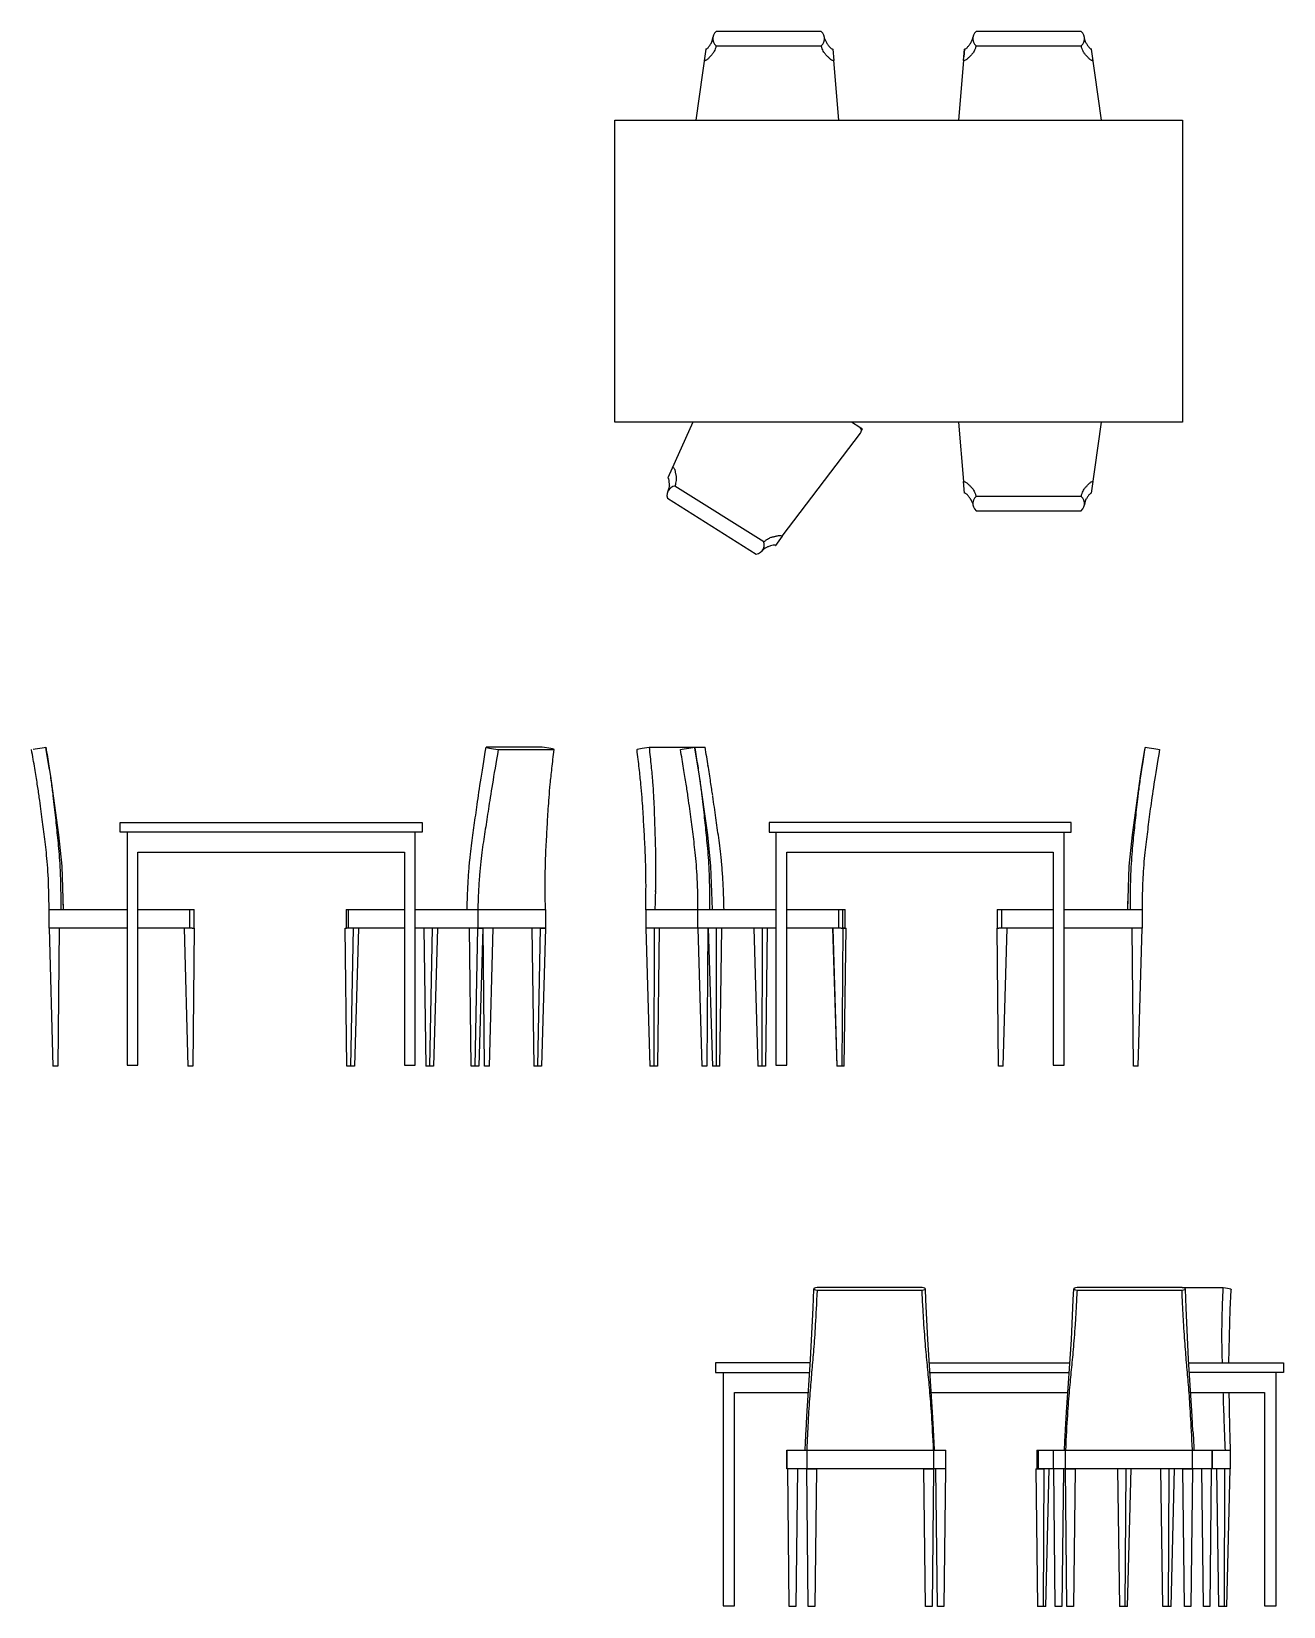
# Model space of a CAD drawing. Header units: millimetres. Extents: x 10 to 42.5, y 10 to 16.5.
# Drawn here: x 10 to 14.14, y 10.19 to 15.4 of the extents above; entities that cross this region are included whole.
import ezdxf

# ---------------------------------------------------------------- set-up
doc = ezdxf.new("R2010")
doc.units = ezdxf.units.MM
doc.layers.add('ARREDI_interni - furniture', color=252, linetype='Continuous')

msp = doc.modelspace()

# ---------------------------------------------------------------- linework, layer by layer
at = {"layer": 'ARREDI_interni - furniture'}
for p, q in [((12.6139, 15.4021), (12.2664, 15.4021)), ((13.1147, 15.3766), (13.1165, 15.3846)), ((13.4744, 15.4021), (13.1269, 15.4021)), ((12.2322, 15.3439), (12.1991, 15.1087)), ((12.2322, 15.3439), (12.2322, 15.3439)), ((12.2556, 15.3746), (12.2575, 15.3672)), ((12.2575, 15.3672), (12.2612, 15.3605)), ((12.2612, 15.3605), (12.2664, 15.3548)), ((12.2664, 15.3548), (12.6139, 15.3548)), ((12.6139, 15.3548), (12.6192, 15.3605)), ((12.6228, 15.3672), (12.6247, 15.3746)), ((12.6262, 15.3766), (12.6247, 15.3823)), ((12.6247, 15.3746), (12.6247, 15.3823)), ((12.6523, 15.3439), (12.6522, 15.3439)), ((12.6523, 15.3439), (12.6557, 15.3059)), ((13.0852, 15.3059), (13.0886, 15.3439)), ((13.0886, 15.3439), (13.0863, 15.3179)), ((13.0887, 15.3439), (13.0886, 15.3439)), ((13.1161, 15.3746), (13.118, 15.3672)), ((13.118, 15.3672), (13.1217, 15.3605)), ((13.1217, 15.3605), (13.1269, 15.3548)), ((13.1269, 15.3548), (13.4744, 15.3548)), ((13.4744, 15.3548), (13.4797, 15.3605)), ((13.4833, 15.3672), (13.4852, 15.3746)), ((13.5087, 15.3439), (13.5086, 15.3439)), ((13.5417, 15.1087), (13.5087, 15.3439)), ((12.6728, 15.1087), (12.6557, 15.3059)), ((13.0853, 15.3059), (13.068, 15.1087)), ((11.9305, 15.1087), (13.8104, 15.1087)), ((11.9305, 14.1089), (11.9305, 15.1087)), ((13.8104, 15.1087), (13.8104, 14.1089)), ((13.8104, 14.1089), (11.9305, 14.1089)), ((12.1896, 14.1089), (12.1067, 13.9247)), ((12.7423, 14.0915), (12.7148, 14.1089)), ((12.7508, 14.0862), (12.7423, 14.0915)), ((12.747, 14.0802), (12.7508, 14.0862)), ((13.068, 14.1089), (13.0852, 13.9117)), ((13.5087, 13.8737), (13.5417, 14.1089)), ((12.4852, 13.7311), (12.7443, 14.0723)), ((12.1067, 13.9247), (12.1068, 13.9246)), ((12.1225, 13.8952), (12.1158, 13.8914)), ((12.4239, 13.7119), (12.1299, 13.8972)), ((13.0886, 13.8737), (13.0852, 13.9117)), ((13.0886, 13.8737), (13.0887, 13.8737)), ((13.5086, 13.8737), (13.5087, 13.8737)), ((12.1047, 13.8572), (12.3988, 13.672)), ((13.1147, 13.841), (13.1161, 13.8354)), ((13.118, 13.8504), (13.1161, 13.843)), ((13.1161, 13.843), (13.1161, 13.8354)), ((13.1269, 13.8628), (13.1217, 13.8571)), ((13.4744, 13.8628), (13.1269, 13.8628)), ((13.4797, 13.8571), (13.4744, 13.8628)), ((13.4833, 13.8504), (13.4797, 13.8571)), ((13.4852, 13.843), (13.4833, 13.8504)), ((13.1269, 13.8156), (13.4744, 13.8156)), ((12.4853, 13.7311), (12.4622, 13.7007)), ((12.4184, 13.683), (12.4225, 13.6894)), ((12.4227, 13.687), (12.4184, 13.683)), ((12.4225, 13.6894), (12.4249, 13.6967)), ((12.4253, 13.7044), (12.4239, 13.7119)), ((12.4249, 13.6967), (12.4253, 13.7044)), ((12.4621, 13.7008), (12.4622, 13.7007)), ((10.0274, 13.0295), (10.0348, 13.0308)), ((10.0348, 13.0308), (10.0416, 13.032)), ((10.0416, 13.032), (10.0472, 13.033)), ((11.6901, 13.033), (11.5049, 13.033)), ((11.5049, 13.033), (11.5069, 13.032)), ((11.5159, 13.0295), (11.5224, 13.0281)), ((11.5224, 13.0281), (11.5296, 13.0268)), ((11.5296, 13.0268), (11.5373, 13.0256)), ((11.5373, 13.0256), (11.5449, 13.0246)), ((11.5449, 13.0246), (11.7301, 13.0246)), ((12.0153, 13.0281), (12.0217, 13.0295)), ((12.0217, 13.0295), (12.029, 13.0308)), ((12.029, 13.0308), (12.0367, 13.032)), ((12.0367, 13.032), (12.0442, 13.033)), ((12.0442, 13.033), (12.2294, 13.033)), ((12.1753, 13.0295), (12.1827, 13.0308)), ((12.1827, 13.0308), (12.1894, 13.032)), ((12.1894, 13.032), (12.1951, 13.033)), ((13.6871, 13.033), (13.6928, 13.032)), ((13.7146, 13.0281), (13.722, 13.0268)), ((13.722, 13.0268), (13.7287, 13.0256)), ((10.0636, 12.9368), (10.0625, 12.943)), ((13.6708, 12.9368), (13.6718, 12.943)), ((10.1012, 12.6357), (10.1011, 12.6383)), ((13.6331, 12.6357), (13.6332, 12.6383)), ((10.1059, 12.4949), (10.1049, 12.523)), ((13.6285, 12.4949), (13.6294, 12.523)), ((10.0582, 12.4949), (10.3163, 12.4949)), ((10.0582, 12.433), (10.0582, 12.4935)), ((10.3524, 12.4949), (10.5228, 12.4949)), ((10.5228, 12.4949), (10.5261, 12.4949)), ((10.5228, 12.4949), (10.5228, 12.433)), ((10.5261, 12.4949), (10.5293, 12.4949)), ((10.5293, 12.4949), (10.5322, 12.4949)), ((10.5322, 12.4949), (10.5347, 12.4949)), ((10.5347, 12.4949), (10.5365, 12.4949)), ((10.5365, 12.4949), (10.5377, 12.4949)), ((10.5377, 12.4949), (10.5381, 12.4949)), ((10.5381, 12.433), (10.5381, 12.4949)), ((11.0415, 12.4949), (11.0415, 12.433)), ((11.0415, 12.4949), (11.0417, 12.4949)), ((11.0417, 12.4949), (11.0426, 12.4949)), ((11.0426, 12.4949), (11.0443, 12.4949)), ((11.0443, 12.4949), (11.0466, 12.4949)), ((11.0466, 12.4949), (11.0494, 12.4949)), ((11.0494, 12.4949), (11.2341, 12.4949)), ((11.0494, 12.433), (11.0494, 12.4949)), ((11.2702, 12.4949), (11.4548, 12.4949)), ((11.4548, 12.4949), (11.4775, 12.4949)), ((11.4775, 12.4949), (11.4774, 12.433)), ((11.4775, 12.4949), (11.7013, 12.4949)), ((11.7013, 12.4949), (11.7013, 12.433)), ((12.033, 12.4949), (12.0634, 12.4949)), ((12.033, 12.4949), (12.033, 12.433)), ((12.0634, 12.4949), (12.206, 12.4949)), ((12.206, 12.433), (12.206, 12.495)), ((12.206, 12.4949), (12.212, 12.4949)), ((12.212, 12.4949), (12.2321, 12.4949)), ((12.2321, 12.4949), (12.4641, 12.4949)), ((12.5003, 12.4949), (12.6707, 12.4949)), ((12.6707, 12.4949), (12.674, 12.4949)), ((12.6707, 12.4949), (12.6707, 12.433)), ((12.674, 12.4949), (12.6771, 12.4949)), ((12.6771, 12.4949), (12.6801, 12.4949)), ((12.6801, 12.4949), (12.6825, 12.4949)), ((12.6825, 12.4949), (12.6844, 12.4949)), ((12.6844, 12.4949), (12.6856, 12.4949)), ((12.6856, 12.4949), (12.686, 12.4949)), ((12.686, 12.433), (12.686, 12.4949)), ((12.686, 12.4949), (12.6908, 12.4949)), ((12.6908, 12.4949), (12.6922, 12.4949)), ((12.6922, 12.4949), (12.6929, 12.4949)), ((12.6929, 12.433), (12.6929, 12.4949)), ((13.1962, 12.4949), (13.1962, 12.433)), ((13.1962, 12.4949), (13.1966, 12.4949)), ((13.1966, 12.4949), (13.1978, 12.4949)), ((13.1978, 12.4949), (13.1997, 12.4949)), ((13.1997, 12.4949), (13.2021, 12.4949)), ((13.2021, 12.4949), (13.2051, 12.4949)), ((13.2051, 12.4949), (13.2082, 12.4949)), ((13.2082, 12.4949), (13.2115, 12.4949)), ((13.2115, 12.4949), (13.3819, 12.4949)), ((13.2115, 12.433), (13.2115, 12.4949)), ((13.4181, 12.4949), (13.6516, 12.4949)), ((13.6516, 12.4949), (13.6762, 12.4949)), ((13.6762, 12.495), (13.6762, 12.433)), ((10.3163, 12.433), (10.0582, 12.433)), ((10.0582, 12.433), (10.071, 11.9769)), ((10.0912, 12.433), (10.0871, 11.9769)), ((10.5051, 12.433), (10.3524, 12.433)), ((10.5228, 12.433), (10.5051, 12.433)), ((10.5051, 12.433), (10.5179, 11.9769)), ((10.5261, 12.433), (10.5228, 12.433)), ((10.5293, 12.433), (10.5261, 12.433)), ((10.5322, 12.433), (10.5293, 12.433)), ((10.5322, 12.433), (10.5381, 12.433)), ((10.5381, 12.433), (10.5341, 11.9769)), ((11.0378, 12.433), (11.0426, 12.433)), ((11.0438, 11.9769), (11.0378, 12.433)), ((11.0443, 12.433), (11.0426, 12.433)), ((11.0466, 12.433), (11.0443, 12.433)), ((11.0494, 12.433), (11.0466, 12.433)), ((11.0658, 12.433), (11.0494, 12.433)), ((11.0574, 11.9769), (11.0658, 12.433)), ((11.2341, 12.433), (11.0658, 12.433)), ((11.0828, 12.433), (11.069, 11.9769)), ((11.4774, 12.433), (11.2702, 12.433)), ((11.2989, 12.433), (11.3052, 11.9769)), ((11.3189, 11.9769), (11.3268, 12.433)), ((11.3438, 12.433), (11.3304, 11.9769)), ((11.4554, 11.9769), (11.4495, 12.433)), ((11.4691, 11.9769), (11.4774, 12.433)), ((11.7013, 12.433), (11.4774, 12.433)), ((11.4774, 12.433), (11.4944, 12.433)), ((11.4944, 12.433), (11.4806, 11.9769)), ((11.4994, 11.9769), (11.4953, 12.433)), ((11.5155, 11.9769), (11.5283, 12.433)), ((11.6563, 12.433), (11.6627, 11.9769)), ((11.6764, 11.9769), (11.6843, 12.433)), ((11.6843, 12.433), (11.7013, 12.433)), ((11.7013, 12.433), (11.6879, 11.9769)), ((12.206, 12.433), (12.033, 12.433)), ((12.033, 12.433), (12.0465, 11.9769)), ((12.061, 12.433), (12.0601, 11.9769)), ((12.078, 12.433), (12.0716, 11.9769)), ((12.4641, 12.433), (12.206, 12.433)), ((12.206, 12.433), (12.2189, 11.9769)), ((12.239, 12.433), (12.235, 11.9769)), ((12.2399, 12.433), (12.2538, 11.9769)), ((12.2674, 11.9769), (12.2679, 12.433)), ((12.2789, 11.9769), (12.2849, 12.433)), ((12.3905, 12.433), (12.4039, 11.9769)), ((12.4185, 12.433), (12.4176, 11.9769)), ((12.4355, 12.433), (12.4291, 11.9769)), ((12.6529, 12.433), (12.5003, 12.433)), ((12.6516, 12.433), (12.6654, 11.9769)), ((12.6707, 12.433), (12.6529, 12.433)), ((12.6529, 12.433), (12.6658, 11.9769)), ((12.674, 12.433), (12.6707, 12.433)), ((12.6771, 12.433), (12.674, 12.433)), ((12.6801, 12.433), (12.6771, 12.433)), ((12.6801, 12.433), (12.686, 12.433)), ((12.686, 12.433), (12.6819, 11.9769)), ((12.6908, 12.433), (12.686, 12.433)), ((12.686, 12.433), (12.6908, 12.433)), ((12.6905, 11.9769), (12.6965, 12.433)), ((12.6908, 12.433), (12.6965, 12.433)), ((13.1962, 12.433), (13.2021, 12.433)), ((13.2003, 11.9769), (13.1962, 12.433)), ((13.2051, 12.433), (13.2021, 12.433)), ((13.2082, 12.433), (13.2051, 12.433)), ((13.2115, 12.433), (13.2082, 12.433)), ((13.2293, 12.433), (13.2115, 12.433)), ((13.2164, 11.9769), (13.2293, 12.433)), ((13.3819, 12.433), (13.2293, 12.433)), ((13.6762, 12.433), (13.4181, 12.433)), ((13.6472, 11.9769), (13.6432, 12.433)), ((13.6633, 11.9769), (13.6762, 12.433)), ((10.0871, 11.9769), (10.071, 11.9769)), ((10.5341, 11.9769), (10.5179, 11.9769)), ((11.0574, 11.9769), (11.0438, 11.9769)), ((11.069, 11.9769), (11.0574, 11.9769)), ((11.3189, 11.9769), (11.3052, 11.9769)), ((11.3304, 11.9769), (11.3189, 11.9769)), ((11.4691, 11.9769), (11.4554, 11.9769)), ((11.4806, 11.9769), (11.4691, 11.9769)), ((11.5155, 11.9769), (11.4994, 11.9769)), ((11.6764, 11.9769), (11.6627, 11.9769)), ((11.6879, 11.9769), (11.6764, 11.9769)), ((12.0601, 11.9769), (12.0465, 11.9769)), ((12.0716, 11.9769), (12.0601, 11.9769)), ((12.235, 11.9769), (12.2189, 11.9769)), ((12.2674, 11.9769), (12.2538, 11.9769)), ((12.2789, 11.9769), (12.2674, 11.9769)), ((12.4176, 11.9769), (12.4039, 11.9769)), ((12.4291, 11.9769), (12.4176, 11.9769)), ((12.6658, 11.9769), (12.6654, 11.9769)), ((12.6819, 11.9769), (12.6658, 11.9769)), ((12.6905, 11.9769), (12.6819, 11.9769)), ((13.2164, 11.9769), (13.2003, 11.9769)), ((13.6633, 11.9769), (13.6472, 11.9769)), ((12.5895, 11.2387), (12.5913, 11.2374)), ((12.5913, 11.2374), (12.595, 11.2362)), ((12.9478, 11.2436), (12.6002, 11.2436)), ((12.6002, 11.2352), (12.9478, 11.2352)), ((13.45, 11.2387), (13.4519, 11.2374)), ((13.8083, 11.2436), (13.4608, 11.2436)), ((13.4608, 11.2352), (13.8083, 11.2352)), ((13.8083, 11.2436), (13.9448, 11.2436)), ((13.9522, 11.2426), (13.9589, 11.2414)), ((12.9718, 10.9937), (13.4367, 10.9937)), ((12.9741, 10.9623), (13.4344, 10.9623)), ((13.831, 10.9937), (14.1442, 10.9937)), ((14.1442, 10.9623), (13.833, 10.9623)), ((14.1196, 10.19), (14.1196, 10.9623)), ((14.1442, 10.9937), (14.1442, 10.9623)), ((12.9787, 10.8959), (13.4298, 10.8959)), ((13.8373, 10.8959), (14.0816, 10.8959)), ((14.0816, 10.8959), (14.0816, 10.19)), ((12.5006, 10.7055), (12.5006, 10.6436)), ((12.5006, 10.7055), (12.5007, 10.7055)), ((12.5007, 10.7055), (12.566, 10.7055)), ((12.5007, 10.6436), (12.5007, 10.7055)), ((12.566, 10.7041), (12.5606, 10.7041)), ((12.9861, 10.7041), (12.566, 10.7041)), ((12.566, 10.7041), (12.566, 10.6436)), ((12.5661, 10.7055), (12.986, 10.7055)), ((12.986, 10.7055), (12.9861, 10.7055)), ((12.9861, 10.7055), (12.9894, 10.7055)), ((12.9861, 10.7055), (12.9861, 10.7041)), ((12.9895, 10.7041), (12.9861, 10.7041)), ((12.9861, 10.7041), (12.9861, 10.6436)), ((12.9884, 10.7055), (12.9884, 10.7055)), ((12.9894, 10.7055), (13.0267, 10.7055)), ((13.0267, 10.7055), (13.0268, 10.7055)), ((13.0268, 10.6436), (13.0268, 10.7055)), ((13.3275, 10.7055), (13.3275, 10.6436)), ((13.3276, 10.7055), (13.3284, 10.7055)), ((13.3284, 10.7055), (13.3324, 10.7055)), ((13.3324, 10.7055), (13.3818, 10.7055)), ((13.3324, 10.7055), (13.3324, 10.6436)), ((13.3817, 10.7055), (13.3817, 10.6436)), ((13.3817, 10.7055), (13.3818, 10.7055)), ((13.3818, 10.7055), (13.4191, 10.7055)), ((13.4224, 10.7041), (13.419, 10.7041)), ((13.4196, 10.7055), (13.4203, 10.7055)), ((13.4203, 10.7055), (13.4224, 10.7055)), ((13.4224, 10.7055), (13.4225, 10.7055)), ((13.4224, 10.7041), (13.4224, 10.7055)), ((13.8425, 10.7041), (13.4224, 10.7041)), ((13.4224, 10.6436), (13.4224, 10.7041)), ((13.4225, 10.7055), (13.8425, 10.7055)), ((13.8425, 10.7055), (13.8425, 10.7055)), ((13.8425, 10.7055), (13.9078, 10.7055)), ((13.8425, 10.7041), (13.8425, 10.7055)), ((13.8479, 10.7041), (13.8425, 10.7041)), ((13.8425, 10.6436), (13.8425, 10.7041)), ((13.9078, 10.7055), (13.9079, 10.7055)), ((13.9078, 10.7055), (13.9078, 10.6436)), ((13.9079, 10.7055), (13.9577, 10.7055)), ((13.908, 10.6436), (13.908, 10.7055)), ((13.9679, 10.7041), (13.952, 10.7041)), ((13.9579, 10.7055), (13.9678, 10.7055)), ((13.9679, 10.7055), (13.9679, 10.7055)), ((13.9679, 10.7055), (13.9679, 10.6436)), ((12.5007, 10.6436), (12.5006, 10.6436)), ((12.5032, 10.6436), (12.5007, 10.6436)), ((12.566, 10.6436), (12.5032, 10.6436)), ((12.5079, 10.1875), (12.5032, 10.6436)), ((12.5351, 10.6436), (12.5296, 10.1875)), ((12.9861, 10.6436), (12.566, 10.6436)), ((12.566, 10.6436), (12.5979, 10.6436)), ((12.5708, 10.1875), (12.566, 10.6436)), ((12.5979, 10.6436), (12.5924, 10.1875)), ((12.9597, 10.1875), (12.9542, 10.6436)), ((12.9542, 10.6436), (12.9861, 10.6436)), ((12.9861, 10.6436), (12.9813, 10.1875)), ((13.0267, 10.6436), (12.9861, 10.6436)), ((12.9985, 10.1875), (12.9929, 10.6436)), ((13.0249, 10.6436), (13.0201, 10.1875)), ((13.0268, 10.6436), (13.0267, 10.6436)), ((13.3239, 10.6436), (13.3509, 10.6436)), ((13.3239, 10.6436), (13.3301, 10.1875)), ((13.3818, 10.6436), (13.3324, 10.6436)), ((13.3509, 10.6436), (13.3484, 10.1875)), ((13.357, 10.1875), (13.3685, 10.6436)), ((13.3818, 10.6436), (13.3817, 10.6436)), ((13.4224, 10.6436), (13.3818, 10.6436)), ((13.3884, 10.1875), (13.3836, 10.6436)), ((13.4156, 10.6436), (13.41, 10.1875)), ((13.8425, 10.6436), (13.4224, 10.6436)), ((13.4224, 10.6436), (13.4544, 10.6436)), ((13.4272, 10.1875), (13.4224, 10.6436)), ((13.4544, 10.6436), (13.4488, 10.1875)), ((13.5949, 10.6436), (13.6011, 10.1875)), ((13.6219, 10.6436), (13.6194, 10.1875)), ((13.628, 10.1875), (13.6395, 10.6436)), ((13.7451, 10.1875), (13.7383, 10.6436)), ((13.7634, 10.1875), (13.7653, 10.6436)), ((13.772, 10.1875), (13.7829, 10.6436)), ((13.8161, 10.1875), (13.8106, 10.6436)), ((13.8106, 10.6436), (13.8425, 10.6436)), ((13.8425, 10.6436), (13.8378, 10.1875)), ((13.9053, 10.6436), (13.8425, 10.6436)), ((13.8789, 10.1875), (13.8734, 10.6436)), ((13.9053, 10.6436), (13.9006, 10.1875)), ((13.9078, 10.6436), (13.9053, 10.6436)), ((13.9079, 10.6436), (13.9078, 10.6436)), ((13.9679, 10.6436), (13.9079, 10.6436)), ((13.9302, 10.1875), (13.9233, 10.6436)), ((13.9485, 10.1875), (13.9503, 10.6436)), ((13.9571, 10.1875), (13.9679, 10.6436)), ((12.5296, 10.1875), (12.5079, 10.1875)), ((12.5924, 10.1875), (12.5708, 10.1875)), ((12.9813, 10.1875), (12.9597, 10.1875)), ((13.0201, 10.1875), (12.9985, 10.1875)), ((13.3484, 10.1875), (13.3301, 10.1875)), ((13.357, 10.1875), (13.3484, 10.1875)), ((13.41, 10.1875), (13.3884, 10.1875)), ((13.4488, 10.1875), (13.4272, 10.1875)), ((13.6194, 10.1875), (13.6011, 10.1875)), ((13.628, 10.1875), (13.6194, 10.1875)), ((13.7634, 10.1875), (13.7451, 10.1875)), ((13.772, 10.1875), (13.7634, 10.1875)), ((13.8378, 10.1875), (13.8161, 10.1875)), ((13.9006, 10.1875), (13.8789, 10.1875)), ((13.9485, 10.1875), (13.9302, 10.1875)), ((13.9571, 10.1875), (13.9485, 10.1875)), ((14.0816, 10.19), (14.1196, 10.19))]:
    msp.add_line(p, q, dxfattribs=at)
for points in [[(12.2664, 15.4021), (12.2612, 15.3964), (12.2575, 15.3897), (12.2556, 15.3823), (12.2556, 15.3746)], [(12.6247, 15.3823), (12.6228, 15.3897), (12.6192, 15.3964), (12.6139, 15.4021)], [(13.1269, 15.4021), (13.1217, 15.3964), (13.118, 15.3897), (13.1161, 15.3823)], [(13.4852, 15.3746), (13.4852, 15.3823), (13.4833, 15.3897), (13.4797, 15.3964), (13.4744, 15.4021)], [(13.4901, 15.3645), (13.4869, 15.3747), (13.485, 15.3837), (13.485, 15.3839)], [(12.2507, 15.3645), (12.254, 15.3747), (12.2556, 15.3823)], [(12.6192, 15.3605), (12.6228, 15.3672)], [(13.1161, 15.3823), (13.1161, 15.3746)], [(13.4797, 15.3605), (13.4833, 15.3672)], [(12.1102, 13.8862), (12.1061, 13.8797), (12.1038, 13.8724), (12.1033, 13.8648), (12.1047, 13.8572)], [(12.1115, 13.8974), (12.1088, 13.887), (12.1061, 13.8797)], [(12.1158, 13.8914), (12.1102, 13.8862)], [(12.1299, 13.8972), (12.1225, 13.8952)], [(13.1161, 13.8354), (13.118, 13.8279), (13.1217, 13.8212), (13.1269, 13.8156)], [(13.1217, 13.8571), (13.118, 13.8504)], [(13.4744, 13.8156), (13.4797, 13.8212), (13.4833, 13.8279), (13.4852, 13.8354), (13.4852, 13.843)], [(13.4901, 13.8532), (13.4869, 13.8429), (13.4852, 13.8354)], [(12.3988, 13.672), (12.4062, 13.674), (12.4129, 13.6777), (12.4184, 13.683)], [(10.0057, 13.0256), (10.0124, 13.0268)], [(10.0124, 13.0268), (10.0198, 13.0281)], [(10.0198, 13.0281), (10.0274, 13.0295)], [(10.1059, 12.4949), (10.1011, 12.6383), (10.0903, 12.7426), (10.0636, 12.9368), (10.0488, 13.0241), (10.0472, 13.033)], [(10.0599, 12.9583), (10.0488, 13.0241), (10.0472, 13.033)], [(11.5069, 13.032), (11.5106, 13.0308), (11.5159, 13.0295)], [(11.6977, 13.032), (11.6901, 13.033)], [(11.7301, 13.0246), (11.7281, 13.0256), (11.7244, 13.0268), (11.7191, 13.0281), (11.7126, 13.0295), (11.6977, 13.032)], [(12.0043, 13.0246), (12.0063, 13.0256), (12.01, 13.0268)], [(12.01, 13.0268), (12.0153, 13.0281)], [(12.1479, 13.0246), (12.1535, 13.0256)], [(12.1535, 13.0256), (12.1602, 13.0268)], [(12.1602, 13.0268), (12.1676, 13.0281)], [(12.1676, 13.0281), (12.1753, 13.0295)], [(12.2537, 12.4949), (12.249, 12.6383), (12.2382, 12.7426), (12.2114, 12.9368), (12.1966, 13.0241), (12.1951, 13.033)], [(13.6285, 12.4949), (13.6332, 12.6383), (13.644, 12.7426), (13.6708, 12.9368), (13.6856, 13.0241), (13.6871, 13.033)], [(13.6744, 12.9583), (13.6856, 13.0241), (13.6871, 13.033)], [(13.6928, 13.032), (13.6995, 13.0308)], [(13.6995, 13.0308), (13.7069, 13.0295), (13.7146, 13.0281)], [(13.7287, 13.0256), (13.7343, 13.0246)], [(12.4412, 12.7831), (12.4412, 12.7517), (13.441, 12.7517), (13.441, 12.7831), (12.4412, 12.7831)], [(10.3163, 12.7517), (10.3163, 11.9794), (10.3524, 11.9794), (10.3524, 12.6853), (11.2341, 12.6853), (11.2341, 11.9794), (11.2702, 11.9794), (11.2702, 12.7517)], [(12.4641, 12.7517), (12.4641, 11.9794), (12.5003, 11.9794), (12.5003, 12.6853), (13.3819, 12.6853), (13.3819, 11.9794), (13.4181, 11.9794), (13.4181, 12.7517)], [(12.5639, 10.768), (12.5667, 10.8174), (12.5783, 11.0057), (12.587, 11.1764), (12.5892, 11.2384), (12.5892, 11.2394)], [(12.6002, 11.2436), (12.595, 11.2426), (12.5913, 11.2414), (12.5895, 11.2401), (12.5895, 11.2387)], [(12.595, 11.2362), (12.6002, 11.2352)], [(12.9585, 11.2387), (12.9585, 11.2401), (12.9567, 11.2414), (12.953, 11.2426), (12.9478, 11.2436)], [(12.9478, 11.2352), (12.953, 11.2362), (12.9567, 11.2374)], [(12.9567, 11.2374), (12.9585, 11.2387)], [(12.9894, 10.7061), (12.9857, 10.7738), (12.9827, 10.8314), (12.9665, 11.072), (12.9601, 11.2033), (12.9588, 11.2394)], [(13.4215, 10.7513), (13.4228, 10.7738), (13.4258, 10.8314), (13.442, 11.072), (13.4484, 11.2033), (13.4497, 11.2394)], [(13.4608, 11.2436), (13.4555, 11.2426), (13.4519, 11.2414), (13.45, 11.2401), (13.45, 11.2387)], [(13.4519, 11.2374), (13.4555, 11.2362), (13.4608, 11.2352)], [(13.8191, 11.2387), (13.8191, 11.2401), (13.8172, 11.2414), (13.8135, 11.2426), (13.8083, 11.2436)], [(13.8083, 11.2352), (13.8135, 11.2362)], [(13.8135, 11.2362), (13.8172, 11.2374)], [(13.8172, 11.2374), (13.8191, 11.2387)], [(13.8446, 10.768), (13.8418, 10.8174), (13.8302, 11.0057), (13.8215, 11.1764), (13.8193, 11.2384), (13.8193, 11.2394)], [(13.9448, 11.2436), (13.9522, 11.2426)], [(13.9589, 11.2414), (13.9645, 11.2401), (13.9685, 11.2387), (13.9709, 11.2374), (13.9714, 11.2362)], [(13.9638, 10.9937), (13.9676, 11.1712), (13.9713, 11.2349), (13.9714, 11.2365)], [(12.5775, 10.9937), (12.2643, 10.9937), (12.2643, 10.9623), (12.5755, 10.9623)], [(12.289, 10.9623), (12.289, 10.19), (12.3269, 10.19), (12.3269, 10.8959), (12.5712, 10.8959)]]:
    msp.add_lwpolyline(points, dxfattribs=at)
msp.add_lwpolyline([(10.2933, 12.7831), (11.2932, 12.7831), (11.2932, 12.7517), (10.2933, 12.7517)], close=True, dxfattribs=at)
msp.add_arc((12.7329, 14.0809), 0.0142, 322.7917, 48.7917, dxfattribs=at)
for points in [[(12.2322, 15.3439), (12.2331, 15.344), (12.2341, 15.3443), (12.235, 15.3448)], [(12.235, 15.3448), (12.236, 15.3454), (12.2369, 15.3461), (12.2379, 15.347)], [(12.2493, 15.3623), (12.2499, 15.3632), (12.2504, 15.364), (12.2507, 15.3645)], [(12.2565, 15.3312), (12.2554, 15.3294), (12.2543, 15.328), (12.2532, 15.3266)], [(12.2664, 15.3548), (12.2653, 15.351), (12.2642, 15.3477), (12.2631, 15.3448)], [(12.6174, 15.3448), (12.6163, 15.3477), (12.6151, 15.351), (12.6139, 15.3548)], [(12.6209, 15.3371), (12.6197, 15.3393), (12.6186, 15.3423), (12.6174, 15.3448)], [(12.6279, 15.3268), (12.6255, 15.3294), (12.6232, 15.3319), (12.6209, 15.3371)], [(12.6262, 15.3766), (12.631, 15.3651), (12.632, 15.3638), (12.6331, 15.3623)], [(12.6395, 15.3539), (12.6406, 15.3525), (12.6416, 15.3511), (12.6427, 15.3499)], [(12.6427, 15.3499), (12.6437, 15.3489), (12.6448, 15.3477), (12.6459, 15.347)], [(12.6459, 15.347), (12.6469, 15.3461), (12.648, 15.3456), (12.6491, 15.3448)], [(12.6491, 15.3448), (12.6501, 15.3443), (12.6512, 15.344), (12.6523, 15.3439)], [(13.0886, 15.3439), (13.0897, 15.344), (13.0907, 15.3443), (13.0918, 15.3448)], [(13.0918, 15.3448), (13.0929, 15.3454), (13.0939, 15.3461), (13.095, 15.347)], [(13.095, 15.347), (13.0961, 15.3479), (13.0971, 15.3489), (13.0982, 15.3501)], [(13.0982, 15.3501), (13.0992, 15.3513), (13.1003, 15.3525), (13.1014, 15.3539)], [(13.1078, 15.3623), (13.1088, 15.3638), (13.1099, 15.3651), (13.1147, 15.3766)], [(13.12, 15.3371), (13.1177, 15.3327), (13.1153, 15.3294), (13.113, 15.3268)], [(13.1234, 15.3448), (13.1223, 15.3419), (13.1211, 15.3393), (13.12, 15.3371)], [(13.1269, 15.3548), (13.1258, 15.351), (13.1246, 15.3477), (13.1234, 15.3448)], [(13.4778, 15.3448), (13.4767, 15.3477), (13.4756, 15.351), (13.4744, 15.3548)], [(13.4899, 15.3649), (13.4904, 15.364), (13.491, 15.3632), (13.4916, 15.3623)], [(13.503, 15.347), (13.5039, 15.3461), (13.5049, 15.3452), (13.5058, 15.3448)], [(13.5058, 15.3448), (13.5068, 15.3443), (13.5077, 15.344), (13.5087, 15.3439)], [(12.2301, 15.3056), (12.229, 15.3053), (12.2279, 15.3052), (12.2268, 15.3054)], [(12.2334, 15.307), (12.2323, 15.3063), (12.2312, 15.3061), (12.2301, 15.3056)], [(12.2367, 15.3094), (12.2356, 15.3085), (12.2345, 15.3075), (12.2334, 15.307)], [(12.24, 15.3125), (12.2389, 15.3114), (12.2378, 15.3104), (12.2367, 15.3094)], [(12.2433, 15.3159), (12.2422, 15.3148), (12.2411, 15.3136), (12.24, 15.3125)], [(12.2532, 15.3266), (12.2521, 15.3253), (12.251, 15.324), (12.2499, 15.3229)], [(12.6313, 15.3231), (12.6302, 15.3242), (12.629, 15.3255), (12.6279, 15.3268)], [(12.6487, 15.3074), (12.6476, 15.308), (12.6464, 15.3088), (12.6453, 15.3098)], [(12.6522, 15.306), (12.6511, 15.3063), (12.6499, 15.3067), (12.6487, 15.3074)], [(12.6557, 15.3059), (12.6545, 15.3057), (12.6534, 15.3057), (12.6522, 15.306)], [(13.0887, 15.306), (13.0875, 15.3057), (13.0863, 15.3057), (13.0852, 15.3059)], [(13.0921, 15.3074), (13.091, 15.3067), (13.0898, 15.3065), (13.0887, 15.3064)], [(13.0956, 15.3098), (13.0945, 15.3088), (13.0933, 15.3079), (13.0921, 15.3074)], [(13.113, 15.3268), (13.1119, 15.3254), (13.1107, 15.3242), (13.1095, 15.3231)], [(13.4877, 15.3266), (13.4866, 15.328), (13.4855, 15.3292), (13.4844, 15.3308)], [(13.491, 15.3229), (13.4899, 15.324), (13.4888, 15.3254), (13.4877, 15.3266)], [(13.5009, 15.3125), (13.4998, 15.3136), (13.4987, 15.3148), (13.4976, 15.3159)], [(13.5042, 15.3094), (13.5031, 15.3103), (13.502, 15.3114), (13.5009, 15.3125)], [(13.5075, 15.307), (13.5064, 15.3076), (13.5053, 15.3085), (13.5042, 15.3094)], [(13.5108, 15.3056), (13.5097, 15.3058), (13.5086, 15.3063), (13.5075, 15.307)], [(13.514, 15.3054), (13.513, 15.3052), (13.5119, 15.3053), (13.5108, 15.3056)], [(12.1087, 13.9224), (12.1081, 13.9233), (12.1075, 13.9241), (12.1067, 13.9247)], [(12.1274, 13.9553), (12.128, 13.9541), (12.1285, 13.9528), (12.129, 13.9515)], [(12.129, 13.9515), (12.1294, 13.9501), (12.1298, 13.9486), (12.1301, 13.9471)], [(12.1301, 13.9471), (12.1304, 13.9456), (12.1307, 13.944), (12.1311, 13.9424)], [(12.1329, 13.933), (12.1333, 13.9314), (12.1335, 13.9297), (12.1338, 13.9281)], [(12.1338, 13.9281), (12.134, 13.9264), (12.1342, 13.9247), (12.1343, 13.9228)], [(12.1099, 13.919), (12.1096, 13.9203), (12.1093, 13.9215), (12.1087, 13.9224)], [(12.1115, 13.8974), (12.1115, 13.8979), (12.1114, 13.8989), (12.1114, 13.8999)], [(12.1321, 13.9069), (12.1318, 13.9044), (12.131, 13.901), (12.1299, 13.8972)], [(12.1338, 13.9157), (12.1335, 13.9133), (12.1329, 13.9101), (12.1321, 13.9069)], [(12.1343, 13.9228), (12.1341, 13.9204), (12.1342, 13.9184), (12.1338, 13.9157)], [(13.0852, 13.9117), (13.0863, 13.9119), (13.0875, 13.9119), (13.0887, 13.9116)], [(13.0918, 13.8728), (13.0907, 13.8733), (13.0897, 13.8737), (13.0886, 13.8737)], [(13.0887, 13.9116), (13.0898, 13.9113), (13.091, 13.9109), (13.0921, 13.9102)], [(13.095, 13.8706), (13.0939, 13.8715), (13.0929, 13.872), (13.0918, 13.8728)], [(13.0921, 13.9102), (13.0933, 13.9096), (13.0945, 13.9088), (13.0956, 13.9079)], [(13.1095, 13.8945), (13.1107, 13.8934), (13.1119, 13.8921), (13.113, 13.8909)], [(13.113, 13.8909), (13.1153, 13.8882), (13.1177, 13.8857), (13.12, 13.8805)], [(13.12, 13.8805), (13.1211, 13.8783), (13.1223, 13.8753), (13.1234, 13.8728)], [(13.1234, 13.8728), (13.1246, 13.8699), (13.1258, 13.8666), (13.1269, 13.8628)], [(13.4744, 13.8628), (13.4756, 13.8666), (13.4767, 13.8699), (13.4778, 13.8729)], [(13.4844, 13.8865), (13.4855, 13.8882), (13.4866, 13.8897), (13.4877, 13.891)], [(13.4877, 13.891), (13.4888, 13.8924), (13.4899, 13.8936), (13.491, 13.8947)], [(13.4976, 13.9017), (13.4987, 13.9029), (13.4998, 13.904), (13.5009, 13.9051)], [(13.5009, 13.9051), (13.502, 13.9062), (13.5031, 13.9072), (13.5042, 13.9082)], [(13.5058, 13.8728), (13.5049, 13.8723), (13.5039, 13.8715), (13.503, 13.8706)], [(13.5042, 13.9082), (13.5053, 13.9092), (13.5064, 13.9101), (13.5075, 13.9106)], [(13.5087, 13.8737), (13.5077, 13.8737), (13.5068, 13.8733), (13.5058, 13.8728)], [(13.5075, 13.9106), (13.5086, 13.9113), (13.5097, 13.9115), (13.5108, 13.9117)], [(13.5108, 13.9117), (13.5119, 13.9123), (13.513, 13.9124), (13.5141, 13.9122)], [(13.0982, 13.8677), (13.0971, 13.8687), (13.0961, 13.8699), (13.095, 13.8706)], [(13.1014, 13.8637), (13.1003, 13.8651), (13.0992, 13.8665), (13.0982, 13.8677)], [(13.1147, 13.841), (13.1099, 13.8525), (13.1088, 13.8539), (13.1078, 13.8553)], [(13.4916, 13.8553), (13.491, 13.8544), (13.4904, 13.8536), (13.4901, 13.8532)], [(12.4239, 13.7119), (12.4269, 13.7145), (12.4297, 13.7167), (12.4322, 13.7186)], [(12.4322, 13.7186), (12.4348, 13.7204), (12.4371, 13.7219), (12.4393, 13.7232)], [(12.4393, 13.7232), (12.4414, 13.7245), (12.4434, 13.7255), (12.4453, 13.7263)], [(12.4453, 13.7263), (12.4472, 13.7271), (12.449, 13.7277), (12.4507, 13.7283)], [(12.4507, 13.7283), (12.4524, 13.7288), (12.454, 13.7292), (12.4556, 13.7295)], [(12.4556, 13.7295), (12.4572, 13.7299), (12.4603, 13.7305), (12.4635, 13.7312), (12.4651, 13.7316)], [(12.4787, 13.7335), (12.48, 13.7335), (12.4811, 13.733), (12.4823, 13.7328)], [(12.4823, 13.7328), (12.4835, 13.7324), (12.4845, 13.7319), (12.4853, 13.7311)], [(12.4361, 13.6954), (12.4345, 13.6947), (12.4329, 13.6941), (12.4227, 13.687)], [(12.4411, 13.6973), (12.4395, 13.6966), (12.4378, 13.696), (12.4361, 13.6954)], [(12.4461, 13.6991), (12.4444, 13.6985), (12.4428, 13.6979), (12.4411, 13.6973)], [(12.4551, 13.7015), (12.4524, 13.7012), (12.4493, 13.7002), (12.4461, 13.6991)], [(12.459, 13.7017), (12.4578, 13.7018), (12.4565, 13.7017), (12.4551, 13.7015)], [(12.4622, 13.7007), (12.4613, 13.7013), (12.4602, 13.7016), (12.459, 13.7017)], [(10.0472, 13.033), (10.051, 13.0102), (10.0544, 12.9895), (10.0573, 12.9703)], [(12.0442, 13.033), (12.0468, 13.0102), (12.049, 12.9895), (12.0509, 12.9703)], [(12.1951, 13.033), (12.1989, 13.0102), (12.2022, 12.9895), (12.2051, 12.9703)], [(12.2397, 12.9703), (12.2367, 12.9895), (12.2333, 13.0102), (12.2294, 13.033)], [(13.677, 12.9703), (13.68, 12.9895), (13.6833, 13.0102), (13.6871, 13.033)], [(10.0573, 12.9703), (10.0602, 12.9512), (10.0628, 12.9337), (10.065, 12.9176)], [(12.0509, 12.9703), (12.0527, 12.9512), (12.0542, 12.9337), (12.0555, 12.9176)], [(12.2051, 12.9703), (12.2081, 12.9512), (12.2106, 12.9337), (12.2129, 12.9176)], [(12.248, 12.9176), (12.2455, 12.9337), (12.2424, 12.953), (12.2392, 12.9731)], [(13.6693, 12.9176), (13.6716, 12.9337), (13.6745, 12.953), (13.6777, 12.9731)], [(10.065, 12.9176), (10.0673, 12.9014), (10.0692, 12.8866), (10.0709, 12.8727)], [(12.0555, 12.9176), (12.0568, 12.9014), (12.0578, 12.8866), (12.0586, 12.8727)], [(12.2129, 12.9176), (12.2151, 12.9014), (12.217, 12.8866), (12.2188, 12.8727)], [(12.2548, 12.8727), (12.2527, 12.8866), (12.2507, 12.9003), (12.248, 12.9176)], [(13.6634, 12.8727), (13.6652, 12.8866), (13.6668, 12.9003), (13.6693, 12.9176)], [(10.0709, 12.8727), (10.0726, 12.8589), (10.0741, 12.846), (10.0755, 12.8338)], [(10.0755, 12.8338), (10.0768, 12.8216), (10.078, 12.81), (10.0792, 12.7988)], [(10.0792, 12.7988), (10.0803, 12.7876), (10.0826, 12.7659), (10.0861, 12.733), (10.0885, 12.7097), (10.0896, 12.6971)], [(12.227, 12.7988), (12.2282, 12.7876), (12.2304, 12.7659), (12.234, 12.733), (12.2363, 12.7097), (12.2374, 12.6971)], [(13.6448, 12.6971), (13.6459, 12.7096), (13.6482, 12.7331), (13.6518, 12.766), (13.654, 12.7875), (13.6552, 12.7988)], [(10.0896, 12.6971), (10.0907, 12.6846), (10.0917, 12.6711), (10.0927, 12.6573)], [(12.2374, 12.6971), (12.2385, 12.6846), (12.2395, 12.6711), (12.2405, 12.6573)], [(13.6417, 12.6573), (13.6426, 12.6715), (13.6437, 12.6846), (13.6448, 12.6971)], [(10.0927, 12.6573), (10.0936, 12.6431), (10.0946, 12.629), (10.0951, 12.6113)], [(12.2405, 12.6573), (12.2414, 12.6431), (12.2424, 12.629), (12.2429, 12.6113)], [(13.6393, 12.6113), (13.6399, 12.6279), (13.6407, 12.6431), (13.6417, 12.6573)], [(10.0951, 12.6113), (10.0957, 12.5948), (10.096, 12.5751), (10.0961, 12.5547)], [(12.0658, 12.6113), (12.0657, 12.5948), (12.0653, 12.5751), (12.0648, 12.5546)], [(12.2429, 12.6113), (12.2436, 12.5948), (12.2438, 12.5751), (12.244, 12.5547)], [(13.6379, 12.5574), (13.6381, 12.5769), (13.6386, 12.5948), (13.6393, 12.6113)], [(10.0965, 12.5574), (10.0968, 12.5383), (10.0968, 12.5175), (10.0966, 12.495)], [(12.033, 12.4935), (12.0335, 12.5164), (12.0338, 12.5372), (12.034, 12.5564)], [(12.0651, 12.5574), (12.0647, 12.5383), (12.0642, 12.5175), (12.0634, 12.495)], [(12.244, 12.5547), (12.2446, 12.5383), (12.2447, 12.5175), (12.2445, 12.495)], [(13.6377, 12.495), (13.6375, 12.5176), (13.6376, 12.5383), (13.6379, 12.5574)], [(12.9765, 10.8646), (12.9754, 10.8784), (12.9733, 10.904), (12.9701, 10.9384), (12.9669, 10.9712), (12.9637, 11.0038), (12.9605, 11.0381), (12.9573, 11.0761), (12.9541, 11.1199), (12.951, 11.1716), (12.9488, 11.2127), (12.9478, 11.2352)], [(13.4608, 11.2352), (13.4597, 11.2127), (13.4576, 11.1716), (13.4544, 11.1199), (13.4512, 11.0761), (13.448, 11.0381), (13.4448, 11.0038), (13.4416, 10.9712), (13.4384, 10.9384), (13.4352, 10.904), (13.4331, 10.8784), (13.432, 10.8646)], [(13.9422, 11.1809), (13.9429, 11.2001), (13.9437, 11.2208), (13.9448, 11.2436)], [(13.9409, 11.1282), (13.9412, 11.1443), (13.9418, 11.1636), (13.9422, 11.1809)], [(13.9406, 11.0833), (13.9405, 11.0972), (13.9405, 11.1109), (13.9409, 11.1282)], [(13.9409, 11.0444), (13.9407, 11.0566), (13.9404, 11.0684), (13.9406, 11.0833)], [(12.9797, 10.8199), (12.9786, 10.836), (12.9776, 10.8508), (12.9765, 10.8646)], [(13.432, 10.8646), (13.4309, 10.8508), (13.4299, 10.8371), (13.4288, 10.8199)], [(13.9457, 10.8679), (13.9454, 10.8779), (13.9452, 10.8874), (13.9449, 10.8964)], [(13.9473, 10.8219), (13.9467, 10.8385), (13.9462, 10.8537), (13.9457, 10.8679)], [(12.9861, 10.7041), (12.984, 10.7499), (12.9818, 10.7876), (12.9797, 10.8199)], [(13.4288, 10.8199), (13.4267, 10.7876), (13.4246, 10.7499), (13.4224, 10.7041)], [(13.8425, 10.7057), (13.8406, 10.7507), (13.8387, 10.7879), (13.8368, 10.8199)], [(13.9648, 10.8199), (13.9651, 10.8037), (13.9654, 10.7872), (13.966, 10.767)], [(12.5607, 10.7056), (12.5617, 10.7282), (12.5628, 10.7489), (12.5639, 10.768)], [(13.419, 10.7041), (13.4198, 10.7208), (13.4207, 10.7365), (13.4215, 10.7513)], [(13.8446, 10.768), (13.8457, 10.7489), (13.8468, 10.7281), (13.8478, 10.7056)], [(13.966, 10.767), (13.9665, 10.7483), (13.9672, 10.7278), (13.9679, 10.7056)], [(12.9894, 10.7061), (12.9894, 10.7054), (12.9895, 10.7048), (12.9895, 10.7041)]]:
    msp.add_open_spline(points, degree=3, dxfattribs=at)
for points, knots in [([(12.2379, 15.347), (12.2398, 15.3488), (12.2426, 15.3524), (12.2464, 15.358), (12.2483, 15.3609), (12.2493, 15.3623)], [-0.8333326, -0.8333326, -0.8333326, -0.8333326, -0.6666667, -0.5833333, -0.5000001, -0.5000001, -0.5000001, -0.5000001]), ([(12.2631, 15.3448), (12.262, 15.3418), (12.2598, 15.3367), (12.2576, 15.3329), (12.2565, 15.3312)], [0.0833336, 0.0833336, 0.0833336, 0.0833336, 0.1666667, 0.2499995, 0.2499995, 0.2499995, 0.2499995]), ([(12.6331, 15.3623), (12.6342, 15.3609), (12.6363, 15.358), (12.6384, 15.3553), (12.6395, 15.3539)], [-0.4999999, -0.4999999, -0.4999999, -0.4999999, -0.4166667, -0.3333333, -0.3333333, -0.3333333, -0.3333333]), ([(13.1014, 15.3539), (13.1024, 15.3552), (13.1046, 15.358), (13.1067, 15.3609), (13.1078, 15.3623)], [0.3333333, 0.3333333, 0.3333333, 0.3333333, 0.4166667, 0.4999999, 0.4999999, 0.4999999, 0.4999999]), ([(13.4844, 15.3312), (13.4833, 15.3329), (13.4811, 15.3364), (13.4789, 15.3424), (13.4778, 15.3455)], [-0.2499995, -0.2499995, -0.2499995, -0.2499995, -0.1666667, -0.0833336, -0.0833336, -0.0833336, -0.0833336]), ([(13.4916, 15.3623), (13.4925, 15.3609), (13.4944, 15.358), (13.4973, 15.3538), (13.5001, 15.35), (13.502, 15.3479), (13.503, 15.347)], [0.5000001, 0.5000001, 0.5000001, 0.5000001, 0.5833333, 0.6666667, 0.75, 0.8333326, 0.8333326, 0.8333326, 0.8333326]), ([(12.2499, 15.3229), (12.2488, 15.3217), (12.2466, 15.3195), (12.2444, 15.3171), (12.2433, 15.3159)], [0.416667, 0.416667, 0.416667, 0.416667, 0.5, 0.5833333, 0.5833333, 0.5833333, 0.5833333]), ([(12.6453, 15.3098), (12.6441, 15.3107), (12.6418, 15.3127), (12.6383, 15.3162), (12.6348, 15.3198), (12.6325, 15.3219), (12.6313, 15.3231)], [-0.75, -0.75, -0.75, -0.75, -0.6666667, -0.5833333, -0.5, -0.4166668, -0.4166668, -0.4166668, -0.4166668]), ([(13.1026, 15.3162), (13.1014, 15.3151), (13.0991, 15.3127), (13.0968, 15.3107), (13.0956, 15.3098)], [0.5833334, 0.5833334, 0.5833334, 0.5833334, 0.6666667, 0.75, 0.75, 0.75, 0.75]), ([(13.1095, 15.3231), (13.1084, 15.3219), (13.1061, 15.3197), (13.1037, 15.3174), (13.1026, 15.3162)], [0.4166668, 0.4166668, 0.4166668, 0.4166668, 0.5, 0.5833333, 0.5833333, 0.5833333, 0.5833333]), ([(13.4976, 15.3159), (13.4965, 15.3171), (13.4943, 15.3195), (13.4921, 15.3217), (13.491, 15.3229)], [-0.5833333, -0.5833333, -0.5833333, -0.5833333, -0.5, -0.416667, -0.416667, -0.416667, -0.416667]), ([(12.1227, 13.9601), (12.1238, 13.9596), (12.1255, 13.9584), (12.1269, 13.9564), (12.1274, 13.9553)], [-0.9982488, -0.9982488, -0.9982488, -0.9982488, -0.9166667, -0.8333333, -0.8333333, -0.8333333, -0.8333333]), ([(12.1311, 13.9424), (12.1314, 13.9408), (12.1319, 13.9376), (12.1327, 13.9346), (12.1329, 13.933)], [-0.5833333, -0.5833333, -0.5833333, -0.5833333, -0.5, -0.4166672, -0.4166672, -0.4166672, -0.4166672]), ([(12.1111, 13.9101), (12.111, 13.9118), (12.1108, 13.915), (12.1102, 13.9177), (12.1099, 13.919)], [0.6666667, 0.6666667, 0.6666667, 0.6666667, 0.75, 0.8333328, 0.8333328, 0.8333328, 0.8333328]), ([(12.1114, 13.8999), (12.1114, 13.9016), (12.1113, 13.9051), (12.1112, 13.9085), (12.1111, 13.9101)], [0.5000005, 0.5000005, 0.5000005, 0.5000005, 0.5833333, 0.6666663, 0.6666663, 0.6666663, 0.6666663]), ([(13.0956, 13.9079), (13.0968, 13.9069), (13.0991, 13.9049), (13.1014, 13.9026), (13.1026, 13.9014)], [-0.75, -0.75, -0.75, -0.75, -0.6666667, -0.5833334, -0.5833334, -0.5833334, -0.5833334]), ([(13.1026, 13.9014), (13.1037, 13.9002), (13.1061, 13.8979), (13.1084, 13.8957), (13.1095, 13.8945)], [-0.5833333, -0.5833333, -0.5833333, -0.5833333, -0.5, -0.4166668, -0.4166668, -0.4166668, -0.4166668]), ([(13.4778, 13.8729), (13.4789, 13.8758), (13.4811, 13.8809), (13.4833, 13.8848), (13.4844, 13.8865)], [0.0833336, 0.0833336, 0.0833336, 0.0833336, 0.1666667, 0.2499995, 0.2499995, 0.2499995, 0.2499995]), ([(13.491, 13.8947), (13.4921, 13.8959), (13.4943, 13.8981), (13.4965, 13.9005), (13.4976, 13.9017)], [0.416667, 0.416667, 0.416667, 0.416667, 0.5, 0.5833333, 0.5833333, 0.5833333, 0.5833333]), ([(13.1078, 13.8553), (13.1067, 13.8567), (13.1046, 13.8596), (13.1024, 13.8623), (13.1014, 13.8637)], [-0.4999999, -0.4999999, -0.4999999, -0.4999999, -0.4166667, -0.3333333, -0.3333333, -0.3333333, -0.3333333]), ([(13.503, 13.8706), (13.5011, 13.8688), (13.4982, 13.8652), (13.4944, 13.8596), (13.4925, 13.8567), (13.4916, 13.8553)], [-0.8333326, -0.8333326, -0.8333326, -0.8333326, -0.6666667, -0.5833333, -0.5000001, -0.5000001, -0.5000001, -0.5000001]), ([(12.4651, 13.7316), (12.4667, 13.732), (12.4699, 13.7327), (12.4745, 13.7334), (12.4774, 13.7337), (12.4787, 13.7335)], [0.5833336, 0.5833336, 0.5833336, 0.5833336, 0.6666667, 0.75, 0.8333333, 0.8333333, 0.8333333, 0.8333333]), ([(10.0582, 12.4935), (10.058, 12.5401), (10.0557, 12.615), (10.0496, 12.6819), (10.044, 12.7278), (10.0397, 12.7606), (10.0355, 12.7932), (10.0312, 12.8275), (10.026, 12.8655), (10.0195, 12.9093), (10.0112, 12.961), (10.004, 13.0021), (10, 13.0246)], [-0.998099, -0.998099, -0.998099, -0.998099, -0.8333333, -0.6666667, -0.5833333, -0.5, -0.4166667, -0.3333333, -0.25, -0.1666667, -0.0833333, 0, 0, 0, 0]), ([(11.442, 12.495), (11.4424, 12.5176), (11.4437, 12.5594), (11.4467, 12.6127), (11.4505, 12.6583), (11.4549, 12.6978), (11.4597, 12.7331), (11.4644, 12.7659), (11.469, 12.7985), (11.4755, 12.8447), (11.4853, 12.9123), (11.4973, 12.9875), (11.5049, 13.033)], [-0.9981275, -0.9981275, -0.9981275, -0.9981275, -0.9166667, -0.8333333, -0.75, -0.6666667, -0.5833333, -0.5, -0.4166667, -0.3333333, -0.1666667, 0, 0, 0, 0]), ([(11.5449, 13.0246), (11.537, 12.9796), (11.5246, 12.9054), (11.5142, 12.8389), (11.5072, 12.7932), (11.5022, 12.7606), (11.497, 12.7278), (11.4919, 12.6934), (11.4871, 12.655), (11.4829, 12.6106), (11.4795, 12.5585), (11.478, 12.5173), (11.4775, 12.4949)], [0, 0, 0, 0, 0.1666667, 0.3333333, 0.4166667, 0.5, 0.5833333, 0.6666667, 0.75, 0.8333333, 0.9166667, 0.998099, 0.998099, 0.998099, 0.998099]), ([(11.7013, 12.4935), (11.7003, 12.5393), (11.7, 12.6147), (11.7023, 12.6819), (11.7048, 12.7278), (11.7067, 12.7606), (11.7085, 12.7932), (11.7105, 12.8275), (11.7132, 12.8655), (11.717, 12.9093), (11.7224, 12.961), (11.7272, 13.0021), (11.7301, 13.0246)], [0, 0, 0, 0, 0.166667, 0.333333, 0.416667, 0.5, 0.583333, 0.666667, 0.75, 0.833333, 0.916667, 1, 1, 1, 1]), ([(12.034, 12.5564), (12.0341, 12.5756), (12.0339, 12.6281), (12.0321, 12.6819), (12.0296, 12.7278), (12.0276, 12.7606), (12.0258, 12.7932), (12.0238, 12.8275), (12.0211, 12.8655), (12.0173, 12.9093), (12.012, 12.961), (12.0071, 13.0021), (12.0043, 13.0246)], [0.0833333, 0.0833333, 0.0833333, 0.0833333, 0.1666667, 0.3333333, 0.4166667, 0.5, 0.5833333, 0.6666667, 0.75, 0.8333333, 0.9166667, 1, 1, 1, 1]), ([(12.206, 12.495), (12.2059, 12.5401), (12.2035, 12.615), (12.1975, 12.6819), (12.1919, 12.7278), (12.1875, 12.7606), (12.1834, 12.7932), (12.179, 12.8275), (12.1738, 12.8655), (12.1673, 12.9093), (12.159, 12.961), (12.1519, 13.0021), (12.1479, 13.0246)], [-0.998099, -0.998099, -0.998099, -0.998099, -0.8333333, -0.6666667, -0.5833333, -0.5, -0.4166667, -0.3333333, -0.25, -0.1666667, -0.0833333, 0, 0, 0, 0]), ([(13.7343, 13.0246), (13.7263, 12.9796), (13.714, 12.9054), (13.7047, 12.8389), (13.6988, 12.7932), (13.6947, 12.7606), (13.6903, 12.7278), (13.6861, 12.6934), (13.6823, 12.655), (13.6791, 12.6106), (13.6769, 12.5585), (13.6763, 12.5173), (13.6762, 12.495)], [0, 0, 0, 0, 0.1666667, 0.3333333, 0.4166667, 0.5, 0.5833333, 0.6666667, 0.75, 0.8333333, 0.9166667, 0.998099, 0.998099, 0.998099, 0.998099]), ([(12.0586, 12.8727), (12.0594, 12.8588), (12.0607, 12.8331), (12.0619, 12.7984), (12.0628, 12.7659), (12.0639, 12.733), (12.065, 12.6979), (12.0657, 12.6577), (12.066, 12.6291), (12.0658, 12.6113)], [0.25, 0.25, 0.25, 0.25, 0.3333333, 0.4166667, 0.5, 0.5833333, 0.6666667, 0.75, 0.8333333, 0.8333333, 0.8333333, 0.8333333]), ([(12.2188, 12.8727), (12.2205, 12.8589), (12.2234, 12.8331), (12.2259, 12.81), (12.227, 12.7988)], [0.25, 0.25, 0.25, 0.25, 0.3333333, 0.4166666, 0.4166666, 0.4166666, 0.4166666]), ([(12.2924, 12.495), (12.2919, 12.5176), (12.2907, 12.5594), (12.2877, 12.6127), (12.2838, 12.6583), (12.2794, 12.6978), (12.2747, 12.7331), (12.2699, 12.766), (12.2654, 12.7983), (12.2603, 12.8339), (12.2571, 12.8573), (12.2552, 12.8707)], [-0.9981275, -0.9981275, -0.9981275, -0.9981275, -0.9166667, -0.8333333, -0.75, -0.6666667, -0.5833333, -0.5, -0.4166667, -0.3333333, -0.25, -0.25, -0.25, -0.25]), ([(13.6552, 12.7988), (13.6563, 12.81), (13.6589, 12.8339), (13.6614, 12.8573), (13.663, 12.8707)], [-0.4166666, -0.4166666, -0.4166666, -0.4166666, -0.3333333, -0.25, -0.25, -0.25, -0.25]), ([(12.6002, 11.2352), (12.5983, 11.1902), (12.5945, 11.116), (12.5898, 11.0495), (12.586, 11.0038), (12.5831, 10.9712), (12.5803, 10.9384), (12.5774, 10.904), (12.5746, 10.8656), (12.5727, 10.836), (12.5717, 10.8199)], [0, 0, 0, 0, 0.1666667, 0.3333333, 0.4166667, 0.5, 0.5833333, 0.6666667, 0.75, 0.8333333, 0.8333333, 0.8333333, 0.8333333]), ([(13.8368, 10.8199), (13.8349, 10.8522), (13.8321, 10.8925), (13.8282, 10.9384), (13.8254, 10.9712), (13.8225, 11.0038), (13.8197, 11.0381), (13.8168, 11.0761), (13.814, 11.1199), (13.8111, 11.1716), (13.8092, 11.2127), (13.8083, 11.2352)], [-0.8333333, -0.8333333, -0.8333333, -0.8333333, -0.6666667, -0.5833333, -0.5, -0.4166667, -0.3333333, -0.25, -0.1666667, -0.0833333, 0, 0, 0, 0]), ([(13.9422, 10.9936), (13.942, 10.9988), (13.9415, 11.015), (13.9412, 11.0327), (13.9409, 11.0444)], [-0.4564839, -0.4564839, -0.4564839, -0.4564839, -0.4166667, -0.3333333, -0.3333333, -0.3333333, -0.3333333]), ([(13.9637, 10.8963), (13.9637, 10.8863), (13.964, 10.863), (13.9645, 10.8355), (13.9648, 10.8199)], [0.6826573, 0.6826573, 0.6826573, 0.6826573, 0.75, 0.8333333, 0.8333333, 0.8333333, 0.8333333]), ([(12.5717, 10.8199), (12.5708, 10.8037), (12.5689, 10.7692), (12.567, 10.7278), (12.5661, 10.7056)], [0.8333333, 0.8333333, 0.8333333, 0.8333333, 0.9166667, 0.998099, 0.998099, 0.998099, 0.998099]), ([(13.9519, 10.7056), (13.9509, 10.7282), (13.9492, 10.7701), (13.9478, 10.8054), (13.9473, 10.8219)], [-0.9981275, -0.9981275, -0.9981275, -0.9981275, -0.9166667, -0.8333333, -0.8333333, -0.8333333, -0.8333333])]:
    msp.add_open_spline(points, degree=3, knots=knots, dxfattribs=at)

doc.saveas('drawing.dxf')
